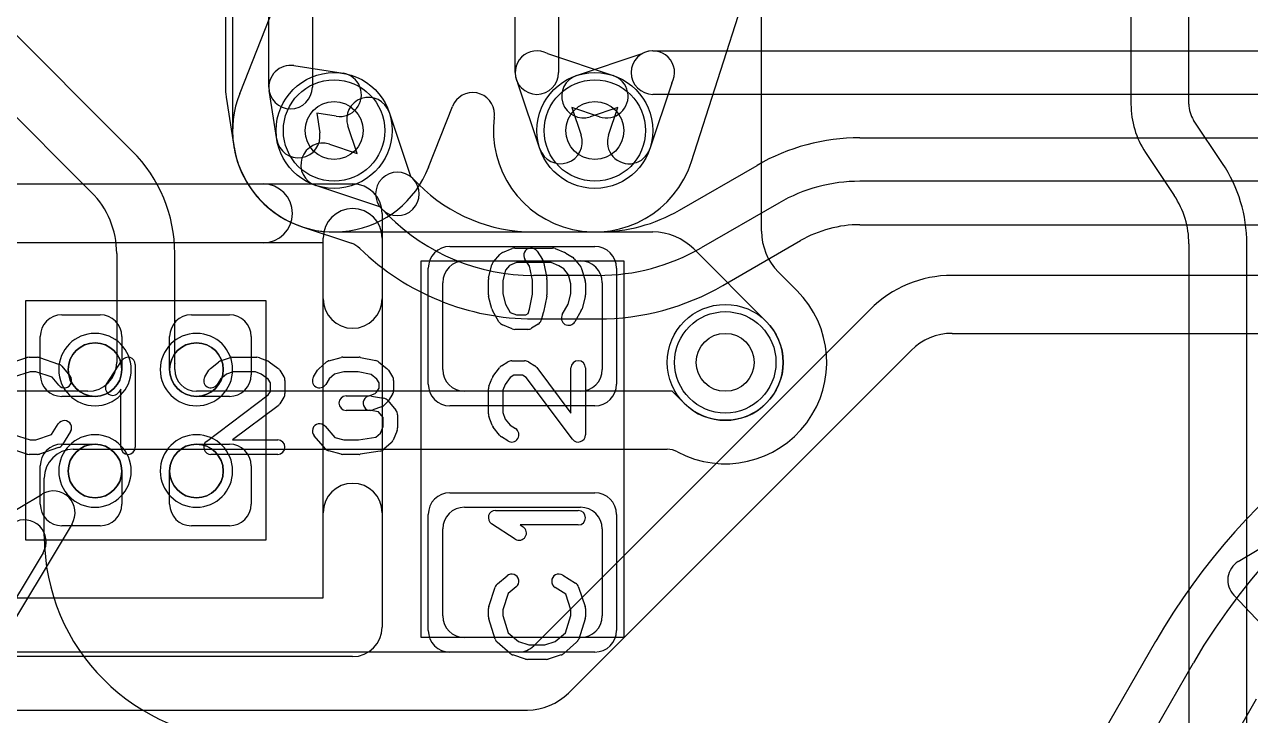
# Model space of a CAD drawing. Extents: x 0 to 20.5, y -0.9 to 20.
# Drawn here: x 2.882 to 7.113, y 8.081 to 10.466 of the extents above; entities that cross this region are included whole.
import ezdxf

# ---------------------------------------------------------------- set-up
doc = ezdxf.new("R2010")
doc.units = 0
for name, color, linetype in [('Hole', 1, 'CONTINUOUS'), ('L1', 3, 'CONTINUOUS'), ('L2', 3, 'CONTINUOUS'), ('L3', 3, 'CONTINUOUS'), ('L4', 3, 'CONTINUOUS'), ('MetalMask-A', 176, 'CONTINUOUS'), ('PartsArea-A', 111, 'CONTINUOUS'), ('PartsSilk-A', 221, 'CONTINUOUS'), ('Resist-A', 2, 'CONTINUOUS'), ('Resist-B', 2, 'CONTINUOUS'), ('Silk-A', 140, 'CONTINUOUS')]:
    doc.layers.add(name, color=color, linetype=linetype)

msp = doc.modelspace()

# ---------------------------------------------------------------- linework, layer by layer
at = {"layer": 'Hole'}
for centre in [(3.95, 10.1), (4.85, 10.1), (5.3, 9.3)]:
    msp.add_circle(centre, 0.1, dxfattribs=at)
at = {"layer": 'L1'}
for p, q in [((6.7, 12.1), (6.7, 10.19083)), ((6.89966, 10.19138), (6.89998, 12.09993)), ((3.725, 10.25), (3.725, 11.02114)), ((3.875, 11.02114), (3.875, 10.25)), ((3.57496, 10.89216), (3.57496, 10.25)), ((4.575, 10.3), (4.575, 10.86339)), ((4.725, 10.86339), (4.725, 10.3)), ((5.42504, 9.75284), (5.42504, 10.8)), ((3.25358, 10.02932), (2.73358, 10.54932)), ((2.48787, 10.51213), (3.11213, 9.88787)), ((4.68644, 10.36555), (4.91341, 10.28968)), ((3.8116, 10.3241), (3.98093, 10.2976)), ((4.66032, 10.03659), (4.58445, 10.26356)), ((3.57766, 10.2152), (3.60416, 10.04587)), ((3.7524, 10.06907), (3.7259, 10.2384)), ((3.95773, 10.1494), (3.89, 10.16)), ((3.89, 10.16), (3.9006, 10.09227)), ((4.86585, 10.14742), (4.77081, 10.17919)), ((4.77081, 10.17919), (4.80258, 10.08415)), ((7.01604, 9.98652), (6.91644, 10.13592)), ((6.75038, 10.02443), (6.84962, 9.87555)), ((3.95, 9.74996), (5.05004, 9.74996)), ((5.19146, 9.69138), (5.44142, 9.44142)), ((6.9, 9.70915), (6.9, 6.8)), ((7.10004, 5.525), (7.10003, 9.70915)), ((3.2, 9.67574), (3.2, 9.3)), ((3.40004, 9.3), (3.40004, 9.67574)), ((4.4, 9.65), (4.8, 9.65)), ((5.54752, 9.54752), (5.48362, 9.61142)), ((4.325, 9.275), (4.325, 9.575)), ((4.875, 9.575), (4.875, 9.275)), ((3.011, 9.464), (3.1425, 9.464)), ((3.4575, 9.464), (3.589, 9.464)), ((2.936, 9.2575), (2.936, 9.389)), ((3.2175, 9.389), (3.2175, 9.275)), ((3.3825, 9.275), (3.3825, 9.389)), ((3.664, 9.389), (3.664, 9.2575)), ((3.4, 9.27497), (3.4, 9.29453)), ((3.1, 9.2), (2.48886, 9.2)), ((3.125, 9.1825), (3.011, 9.1825)), ((5.11716, 9.2), (3.47497, 9.2)), ((3.589, 9.1825), (3.475, 9.1825)), ((4.8, 9.2), (4.4, 9.2)), ((5.15858, 9.15858), (5.11716, 9.2)), ((3.011, 9.0175), (3.125, 9.0175)), ((3.475, 9.0175), (3.589, 9.0175)), ((3.05, 9), (5.0999, 9)), ((2.936, 8.811), (2.936, 8.9425)), ((3.664, 8.9425), (3.664, 8.811)), ((2.95, 8.7), (2.95, 8.9)), ((3.2175, 8.925), (3.2175, 8.811)), ((3.3825, 8.811), (3.3825, 8.925)), ((4.4, 8.8), (4.8, 8.8)), ((3.1425, 8.736), (3.011, 8.736)), ((3.589, 8.736), (3.4575, 8.736)), ((4.325, 8.425), (4.325, 8.725)), ((4.875, 8.725), (4.875, 8.425)), ((4.8, 8.35), (4.4, 8.35))]:
    msp.add_line(p, q, dxfattribs=at)
for centre, radius in [((3.95, 10.1), 0.2), ((4.85, 10.1), 0.2), ((5.3, 9.3), 0.2), ((3.125, 9.275), 0.0925), ((3.475, 9.275), 0.0925), ((3.125, 8.925), 0.0925), ((3.475, 8.925), 0.0925)]:
    msp.add_circle(centre, radius, dxfattribs=at)
for centre, radius, start, end in [((8.2, 10.79999), 1.10004, 179.99948, -101.00706), ((4.65, 10.3), 0.075, 60.92981, -150.92981), ((3.8, 10.25), 0.075, 81.10283, -171.10283), ((3.96933, 10.2235), 0.075, -98.89717, 81.10541), ((4.65, 10.3), 0.075, 180, 0), ((4.88963, 10.21855), 0.075, -108.48568, 71.51587), ((3.8, 10.25), 0.22504, 180, -171.52928), ((3.8, 10.25), 0.075, 180, 0), ((3.50326, 10.20581), 0.07497, 8.32897, 8.46841), ((3.7259, 10.23839), 0.15004, -171.67656, -171.10897), ((7, 10.19083), 0.3, 180, -146.31205), ((6.99961, 10.19137), 0.09996, 179.99427, -146.31069), ((3.8265, 10.08067), 0.075, -171.10283, 8.89459), ((4.73145, 10.06037), 0.075, -161.51432, 18.48413), ((2.9, 9.67574), 0.50004, 0, 45), ((3.82651, 10.08065), 0.22505, -171.10983, -170.38993), ((3.5307, 10.03056), 0.07497, 9.40452, 9.61309), ((3.95, 10.1), 0.35004, -170.59688, -90), ((6.59999, 9.70915), 0.50004, 0.00013, 33.69038), ((2.9, 9.67574), 0.3, 0, 45), ((6.6, 9.70915), 0.3, 0, 33.68771), ((5.05004, 9.54996), 0.2, 45, 90), ((5.62504, 9.75284), 0.2, 180, -135), ((4.4, 9.575), 0.075, 90, 180), ((4.8, 9.575), 0.075, 0, 90), ((5.3, 9.3), 0.35005, -118.08558, 45), ((3.011, 9.389), 0.075, 90, 180), ((3.1425, 9.389), 0.075, 0, 90), ((3.4575, 9.389), 0.075, 90, 180), ((3.589, 9.389), 0.075, 0, 90), ((5.3, 9.3), 0.2, -135, 45), ((3.1, 9.3), 0.1, -90, 0), ((3.125, 9.275), 0.0925, -90, 0), ((3.475, 9.275), 0.0925, 180, -90), ((3.47497, 9.29453), 0.07497, 179.16692, 180), ((3.47497, 9.27497), 0.07497, 180, -90), ((3.1, 9.3), 0.30004, -0.83643, 0), ((4.4, 9.275), 0.075, 180, -90), ((4.8, 9.275), 0.075, -90, 0), ((3.011, 9.2575), 0.075, 180, -90), ((3.589, 9.2575), 0.075, -90, 0), ((3.011, 8.9425), 0.075, 90, 180), ((3.125, 8.925), 0.0925, 0, 90), ((3.475, 8.925), 0.0925, 90, 180), ((3.589, 8.9425), 0.075, 0, 90), ((3.05, 8.9), 0.1, 90, 180), ((5.0999, 8.92503), 0.07497, 61.91043, 90), ((3.011, 8.811), 0.075, 180, -90), ((3.1425, 8.811), 0.075, -90, 0), ((3.4575, 8.811), 0.075, 180, -90), ((3.589, 8.811), 0.075, -90, 0), ((4.4, 8.725), 0.075, 90, 180), ((4.8, 8.725), 0.075, 0, 90), ((3.65, 8.7), 0.7, 180, -90), ((4.4, 8.425), 0.075, 180, -90), ((4.8, 8.425), 0.075, -90, 0)]:
    msp.add_arc(centre, radius, start, end, dxfattribs=at)
at = {"layer": 'L2'}
for p, q in [((3.897, 10.92236), (3.62455, 10.22889)), ((5.18325, 9.99289), (5.40701, 10.68904)), ((4.27622, 9.97309), (4.35885, 10.18343))]:
    msp.add_line(p, q, dxfattribs=at)
msp.add_circle((5.3, 9.3), 0.2, dxfattribs=at)
for centre, radius, start, end in [((3.94999, 10.09999), 0.35005, 158.50558, -21.28864), ((3.55477, 10.2563), 0.07497, -21.97314, -21.4452), ((4.42866, 10.15601), 0.075, 0, 158.55607), ((4.42869, 10.15601), 0.07497, -7.57242, 0), ((4.85, 10.10002), 0.35005, 172.43056, -17.82106), ((4.346, 9.94568), 0.07497, 158.5548, 158.70953)]:
    msp.add_arc(centre, radius, start, end, dxfattribs=at)
at = {"layer": 'L3'}
for p, q in [((3.897, 10.92236), (3.62455, 10.22889)), ((5.18325, 9.99289), (5.4067, 10.68808)), ((4.27622, 9.97309), (4.35885, 10.18343)), ((9.81716, 9.60004), (6.08284, 9.60004)), ((5.79997, 9.48287), (4.63911, 8.32201)), ((6.08284, 9.4), (9.81716, 9.4)), ((4.75858, 8.15858), (5.94142, 9.34142)), ((4.58608, 8.30004), (1.8, 8.30004)), ((1.8, 8.1), (4.61716, 8.1))]:
    msp.add_line(p, q, dxfattribs=at)
msp.add_circle((5.3, 9.3), 0.2, dxfattribs=at)
for centre, radius, start, end in [((3.94999, 10.09999), 0.35005, 158.50558, -21.28864), ((3.55477, 10.2563), 0.07497, -21.97314, -21.4452), ((4.42866, 10.15601), 0.075, 0, 158.55607), ((4.42869, 10.15601), 0.07497, -7.57242, 0), ((4.85, 10.10002), 0.35005, 172.43056, -17.82106), ((4.346, 9.94568), 0.07497, 158.5548, 158.70953), ((6.08284, 9.2), 0.40004, 90, 135), ((6.08284, 9.2), 0.2, 90, 135), ((4.58608, 8.37504), 0.075, -90, -45), ((4.61716, 8.3), 0.2, -90, -45)]:
    msp.add_arc(centre, radius, start, end, dxfattribs=at)
at = {"layer": 'L4'}
for p, q in [((3.59996, 12.09996), (3.59996, 10.1)), ((4.78659, 10.28968), (5.01356, 10.36555)), ((5.05, 10.375), (8.83697, 10.375)), ((5.11555, 10.26356), (5.03968, 10.03659)), ((8.83697, 10.225), (5.05, 10.225)), ((4.13968, 10.16341), (4.21351, 9.94254)), ((4.92919, 10.17919), (4.83415, 10.14742)), ((4.89742, 10.08415), (4.92919, 10.17919)), ((4.02919, 10.02081), (3.99742, 10.11585)), ((5.76478, 10.075), (9.13802, 10.075)), ((3.93415, 10.05258), (4.02919, 10.02081)), ((4.21351, 9.94254), (4.22152, 9.93453)), ((5.14158, 9.82503), (5.40978, 9.97987)), ((4.10745, 9.83648), (3.88659, 9.91032)), ((4.22152, 9.93453), (4.24204, 9.91401)), ((9.13802, 9.925), (5.76478, 9.925)), ((4.11546, 9.82847), (4.10745, 9.83648)), ((4.13598, 9.80794), (4.11546, 9.82847)), ((5.48478, 9.84997), (5.21658, 9.69512)), ((5.76478, 9.77496), (9.13802, 9.77496)), ((3.84, 9.76769), (4.00976, 9.71094)), ((4.63802, 9.75), (4.86158, 9.75)), ((5.2916, 9.56519), (5.55981, 9.72004)), ((4.86158, 9.6), (4.63802, 9.6)), ((4.63803, 9.44996), (4.86158, 9.44996)), ((6.78523, 8.33696), (4.4184, 4.23747)), ((4.54836, 4.1625), (6.91549, 8.2625)), ((7.13199, 8.1375), (4.76486, 4.0375))]:
    msp.add_line(p, q, dxfattribs=at)
for centre in [(3.95, 10.1), (4.85, 10.1), (5.3, 9.3)]:
    msp.add_circle(centre, 0.2, dxfattribs=at)
for centre, radius, start, end in [((5.05, 10.3), 0.075, 90, -90), ((5.05, 10.3), 0.075, -29.07019, 119.07019), ((4.81037, 10.21855), 0.075, 108.48568, -71.51587), ((4.06855, 10.13963), 0.075, 18.48568, -161.5166), ((3.95, 10.1), 0.35004, 180, -108.34488), ((4.96855, 10.06037), 0.075, 161.51432, -18.48413), ((5.76479, 9.365), 0.71, 90.00081, 120.00106), ((3.91037, 9.98145), 0.075, 71.51432, -108.48629), ((4.16849, 9.8815), 0.075, 45, -135), ((4.16849, 9.8815), 0.075, -135, 44.99869), ((4.63801, 10.31), 0.56, -134.99872, -89.99898), ((5.76479, 9.365), 0.56, 90.00102, 120.0011), ((4.86158, 10.31), 0.56, -90, -59.99978), ((4.63801, 10.31), 0.71, -134.99829, -89.99919), ((5.76478, 9.365), 0.40996, 90, 119.99849), ((3.81623, 9.69659), 0.07497, 71.5143, 71.65205), ((3.98599, 9.63984), 0.07497, 45.34587, 71.5143), ((4.63801, 10.31001), 0.86005, -134.17513, -89.99867), ((4.86158, 10.31), 0.71, -90, -60.00008), ((4.86157, 10.31), 0.86004, -89.99933, -59.99921), ((8.75578, 7.19999), 2.27504, 103.25932, 149.97673), ((8.75579, 7.2), 2.125, 90, 149.99995), ((6.72061, 8.37499), 0.07498, -30.47755, -29.2899)]:
    msp.add_arc(centre, radius, start, end, dxfattribs=at)
at = {"layer": 'MetalMask-A'}
for p, q in [((4.4, 9.65), (4.8, 9.65)), ((4.325, 9.275), (4.325, 9.575)), ((4.875, 9.575), (4.875, 9.275)), ((4.8, 9.2), (4.4, 9.2)), ((4.4, 8.8), (4.8, 8.8)), ((4.325, 8.425), (4.325, 8.725)), ((4.875, 8.725), (4.875, 8.425)), ((4.8, 8.35), (4.4, 8.35))]:
    msp.add_line(p, q, dxfattribs=at)
for centre, radius, start, end in [((4.4, 9.575), 0.075, 90, 180), ((4.8, 9.575), 0.075, 0, 90), ((3.125, 9.275), 0.0925, 0, 180), ((3.475, 9.275), 0.0925, 0, 180), ((3.125, 9.275), 0.0925, 180, 0), ((3.475, 9.275), 0.0925, 180, 0), ((4.4, 9.275), 0.075, 180, -90), ((4.8, 9.275), 0.075, -90, 0), ((3.125, 8.925), 0.0925, 0, 180), ((3.475, 8.925), 0.0925, 0, 180), ((3.125, 8.925), 0.0925, 180, 0), ((3.475, 8.925), 0.0925, 180, 0), ((4.4, 8.725), 0.075, 90, 180), ((4.8, 8.725), 0.075, 0, 90), ((4.4, 8.425), 0.075, 180, -90), ((4.8, 8.425), 0.075, -90, 0)]:
    msp.add_arc(centre, radius, start, end, dxfattribs=at)
at = {"layer": 'PartsArea-A'}
for p, q in [((4.25, 8.35), (4.25, 9.65)), ((4.25, 9.65), (4.95, 9.65)), ((4.95, 9.65), (4.95, 8.35)), ((2.886, 8.686), (2.886, 9.514)), ((2.886, 9.514), (3.714, 9.514)), ((3.714, 9.514), (3.714, 8.686)), ((3.714, 8.686), (2.886, 8.686)), ((4.95, 8.35), (4.25, 8.35))]:
    msp.add_line(p, q, dxfattribs=at)
at = {"layer": 'PartsSilk-A'}
for p, q in [((2.586, 9.9156), (4.014, 9.9156)), ((4.1156, 9.814), (4.1156, 9.51919)), ((3.9124, 9.7124), (2.6876, 9.7124)), ((3.9124, 9.51919), (3.9124, 9.7124)), ((4.53113, 9.67864), (4.56446, 9.69252)), ((4.57407, 9.69444), (4.7037, 9.69444)), ((4.71331, 9.69252), (4.74665, 9.67864)), ((4.49983, 9.64717), (4.52205, 9.67217)), ((4.62461, 9.63192), (4.60883, 9.65557)), ((4.65043, 9.68331), (4.66895, 9.65554)), ((4.67266, 9.64657), (4.68377, 9.59101)), ((4.75029, 9.67676), (4.77251, 9.66287)), ((4.77878, 9.65729), (4.801, 9.62951)), ((4.48316, 9.59217), (4.49427, 9.63662)), ((4.54129, 9.61854), (4.53241, 9.58303)), ((4.55563, 9.63468), (4.54129, 9.61854)), ((4.57907, 9.64444), (4.55563, 9.63468)), ((4.6987, 9.64444), (4.57907, 9.64444)), ((4.63426, 9.58363), (4.62461, 9.63192)), ((4.72553, 9.63327), (4.6987, 9.64444)), ((4.7424, 9.62273), (4.72553, 9.63327)), ((4.75882, 9.6022), (4.7424, 9.62273)), ((4.80552, 9.62076), (4.81663, 9.58187)), ((4.48241, 9.53333), (4.48241, 9.58611)), ((4.53241, 9.58303), (4.53241, 9.53661)), ((4.63426, 9.53581), (4.63426, 9.58363)), ((4.68426, 9.58611), (4.68426, 9.53333)), ((4.76759, 9.5715), (4.75882, 9.6022)), ((4.76759, 9.53661), (4.76759, 9.5715)), ((4.81759, 9.575), (4.81759, 9.53333)), ((4.49436, 9.48523), (4.48325, 9.52689)), ((4.53241, 9.53661), (4.54184, 9.50125)), ((4.62386, 9.4838), (4.63426, 9.53581)), ((4.68377, 9.52843), (4.67266, 9.47288)), ((4.75816, 9.50125), (4.76759, 9.53661)), ((4.81675, 9.52689), (4.80564, 9.48523)), ((4.51903, 9.44038), (4.49681, 9.47927)), ((4.54184, 9.50125), (4.55822, 9.47258)), ((4.61946, 9.46896), (4.62386, 9.4838)), ((4.73755, 9.46518), (4.75816, 9.50125)), ((4.80319, 9.47927), (4.78097, 9.44038)), ((4.55822, 9.47258), (4.57907, 9.46389)), ((4.57907, 9.46389), (4.61135, 9.46389)), ((4.61135, 9.46389), (4.61946, 9.46896)), ((4.67212, 9.47068), (4.66471, 9.44568)), ((4.56445, 9.41581), (4.53112, 9.4297)), ((4.61852, 9.41389), (4.57407, 9.41389)), ((4.65399, 9.43158), (4.63177, 9.41769)), ((2.82016, 9.29418), (2.8896, 9.3164)), ((2.89722, 9.31759), (2.925, 9.31759)), ((2.9329, 9.31631), (2.99957, 9.29409)), ((3.55813, 9.30497), (3.58868, 9.31608)), ((3.59722, 9.31759), (3.68333, 9.31759)), ((3.69261, 9.3158), (3.72039, 9.30469)), ((3.93245, 9.30564), (3.97412, 9.31675)), ((3.98056, 9.31759), (4.03611, 9.31759)), ((4.04126, 9.31705), (4.09404, 9.30594)), ((2.90112, 9.26759), (2.84202, 9.24868)), ((2.92094, 9.26759), (2.90112, 9.26759)), ((2.97702, 9.2489), (2.92094, 9.26759)), ((3.01088, 9.28637), (3.03865, 9.25304)), ((3.16513, 9.2247), (3.21791, 9.30618)), ((3.26389, 9.29259), (3.26389, 9.00741)), ((3.5038, 9.25029), (3.51769, 9.27251)), ((3.52327, 9.27878), (3.55105, 9.301)), ((3.60162, 9.26759), (3.57908, 9.25939)), ((3.67852, 9.26759), (3.60162, 9.26759)), ((3.69893, 9.25943), (3.67852, 9.26759)), ((3.72581, 9.3017), (3.75637, 9.27948)), ((3.76287, 9.27251), (3.77676, 9.25029)), ((3.8788, 9.25029), (3.89269, 9.27251)), ((3.89728, 9.27795), (3.92228, 9.30017)), ((3.98384, 9.26759), (3.95106, 9.25885)), ((4.03351, 9.26759), (3.98384, 9.26759)), ((4.07792, 9.25824), (4.03351, 9.26759)), ((4.10451, 9.301), (4.13229, 9.27878)), ((4.13787, 9.27251), (4.15176, 9.25029)), ((4.4983, 9.25081), (4.52052, 9.28137)), ((4.52749, 9.28787), (4.54971, 9.30176)), ((4.56296, 9.30556), (4.60741, 9.30556)), ((4.62066, 9.30176), (4.64288, 9.28787)), ((4.64961, 9.2817), (4.76759, 9.12483)), ((4.76759, 9.12483), (4.76759, 9.28056)), ((4.81759, 9.28056), (4.81759, 9.05)), ((3.00023, 9.22104), (2.97702, 9.2489)), ((3.55783, 9.2424), (3.5462, 9.22379)), ((3.57908, 9.25939), (3.55783, 9.2424)), ((3.72304, 9.24189), (3.69893, 9.25943)), ((3.73056, 9.22987), (3.72304, 9.24189)), ((3.73056, 9.19976), (3.73056, 9.22987)), ((3.78056, 9.23704), (3.78056, 9.19259)), ((3.93318, 9.24296), (3.9212, 9.22379)), ((3.95106, 9.25885), (3.93318, 9.24296)), ((4.09773, 9.2424), (4.07792, 9.25824)), ((4.10556, 9.22987), (4.09773, 9.2424)), ((4.10556, 9.21087), (4.10556, 9.22987)), ((4.15556, 9.23704), (4.15556, 9.2037)), ((4.4842, 9.21761), (4.49531, 9.24539)), ((4.54057, 9.22393), (4.53241, 9.20352)), ((4.55811, 9.24804), (4.54057, 9.22393)), ((4.57013, 9.25556), (4.55811, 9.24804)), ((4.60024, 9.25556), (4.57013, 9.25556)), ((4.61244, 9.24793), (4.60024, 9.25556)), ((4.77261, 9.03497), (4.61244, 9.24793)), ((3.21389, 9.20801), (3.20709, 9.19752)), ((3.21389, 9.00741), (3.21389, 9.20801)), ((3.50997, 9.02739), (3.72293, 9.18756)), ((3.72293, 9.18756), (3.73056, 9.19976)), ((3.99167, 9.18426), (4.0706, 9.18426)), ((4.0706, 9.18426), (4.0918, 9.19197)), ((4.07938, 9.18387), (4.12105, 9.17646)), ((4.0918, 9.19197), (4.09698, 9.19715)), ((4.09698, 9.19715), (4.10556, 9.21087)), ((4.15176, 9.19045), (4.13787, 9.16823)), ((4.48241, 9.12222), (4.48241, 9.20833)), ((4.53241, 9.20352), (4.53241, 9.12662)), ((3.7567, 9.15039), (3.59983, 9.03241)), ((3.77676, 9.17934), (3.76287, 9.15712)), ((4.1141, 9.14687), (4.08354, 9.13576)), ((4.13435, 9.1638), (4.12324, 9.15269)), ((4.13588, 9.16785), (4.16365, 9.13452)), ((4.075, 9.13426), (3.99167, 9.13426)), ((4.10331, 9.12883), (4.07062, 9.13465)), ((4.11944, 9.10947), (4.10331, 9.12883)), ((4.11944, 9.07907), (4.11944, 9.10947)), ((4.16944, 9.11852), (4.16944, 9.07407)), ((4.49503, 9.08313), (4.48392, 9.11368)), ((4.53241, 9.12662), (4.54061, 9.10408)), ((4.54061, 9.10408), (4.5576, 9.08283)), ((2.97523, 9.0505), (2.99824, 9.08732)), ((3.04064, 9.06082), (3.01287, 9.01638)), ((3.91881, 9.07942), (3.95269, 9.04071)), ((4.09441, 9.04205), (4.10968, 9.05563)), ((4.10968, 9.05563), (4.11944, 9.07907)), ((4.16752, 9.06446), (4.15364, 9.03113)), ((4.52122, 9.04827), (4.499, 9.07605)), ((4.5576, 9.08283), (4.57621, 9.0712)), ((2.84202, 9.05132), (2.90112, 9.03241)), ((2.90112, 9.03241), (2.92094, 9.03241)), ((2.92094, 9.03241), (2.97523, 9.0505)), ((3.59983, 9.03241), (3.75556, 9.03241)), ((3.92008, 9.00206), (3.88119, 9.0465)), ((3.95269, 9.04071), (3.98384, 9.03241)), ((3.98384, 9.03241), (4.03412, 9.03241)), ((4.03412, 9.03241), (4.09441, 9.04205)), ((4.14717, 9.02205), (4.12217, 8.99983)), ((4.54971, 9.0288), (4.52749, 9.04269)), ((2.8896, 8.9836), (2.82016, 9.00582)), ((2.925, 8.98241), (2.89722, 8.98241)), ((2.99957, 9.00591), (2.9329, 8.98369)), ((3.75556, 8.98241), (3.525, 8.98241)), ((3.97412, 8.98325), (3.93245, 8.99436)), ((4.03611, 8.98241), (3.98056, 8.98241)), ((4.10951, 8.99383), (4.04006, 8.98272)), ((7.07059, 8.61235), (7.66775, 8.97065)), ((2.34559, 8.48735), (2.94275, 8.84565)), ((3.9124, 8.4876), (3.9124, 8.78081)), ((4.1156, 8.78081), (4.1156, 8.386)), ((4.50741, 8.78889), (4.79259, 8.78889)), ((3.04565, 8.74275), (2.6822, 8.137)), ((4.5753, 8.69013), (4.49382, 8.74291)), ((4.79259, 8.73889), (4.59199, 8.73889)), ((4.59199, 8.73889), (4.60248, 8.73209)), ((4.51363, 8.53588), (4.54696, 8.56365)), ((4.73918, 8.56564), (4.78362, 8.53787)), ((4.48369, 8.4579), (4.50591, 8.52457)), ((4.57896, 8.52523), (4.5511, 8.50202)), ((4.7495, 8.50023), (4.71268, 8.52324)), ((4.79409, 8.52457), (4.81631, 8.4579)), ((2.586, 8.4876), (3.9124, 8.4876)), ((4.5511, 8.50202), (4.53241, 8.44594)), ((4.76759, 8.44594), (4.7495, 8.50023)), ((7.28837, 8.24909), (7.05465, 8.49654)), ((4.48241, 8.42222), (4.48241, 8.45)), ((4.53241, 8.44594), (4.53241, 8.42612)), ((4.53241, 8.42612), (4.55132, 8.36702)), ((4.74868, 8.36702), (4.76759, 8.42612)), ((4.76759, 8.42612), (4.76759, 8.44594)), ((4.81759, 8.45), (4.81759, 8.42222)), ((4.50582, 8.34516), (4.4836, 8.4146)), ((4.8164, 8.4146), (4.79418, 8.34516)), ((4.55132, 8.36702), (4.58656, 8.33618)), ((4.58656, 8.33618), (4.62234, 8.325)), ((4.67766, 8.325), (4.71344, 8.33618)), ((4.71344, 8.33618), (4.74868, 8.36702)), ((4.55761, 8.29508), (4.51317, 8.33397)), ((4.62234, 8.325), (4.67766, 8.325)), ((4.78683, 8.33397), (4.74239, 8.29508)), ((4.014, 8.2844), (2.586, 8.2844)), ((4.61106, 8.27614), (4.56661, 8.29003)), ((4.68148, 8.275), (4.61852, 8.275)), ((4.73339, 8.29003), (4.68894, 8.27614))]:
    msp.add_line(p, q, dxfattribs=at)
for centre, radius, start, end in [((4.014, 9.814), 0.1016, 0, 90), ((4.57407, 9.66944), 0.025, 90, 112.60888), ((4.62963, 9.66944), 0.025, 33.69642, -146.30041), ((4.7037, 9.66944), 0.025, 67.39424, 90), ((4.51852, 9.63056), 0.025, 138.37217, 165.96679), ((4.54074, 9.65556), 0.025, 112.60576, 138.36931), ((4.64815, 9.64167), 0.025, 11.30544, 33.69959), ((4.73704, 9.65556), 0.025, 57.99462, 67.39722), ((4.75926, 9.64167), 0.025, 38.66697, 57.98998), ((4.78148, 9.61389), 0.025, 15.94854, 38.65478), ((4.50741, 9.58611), 0.025, 165.96932, 180), ((4.65926, 9.58611), 0.025, 0, 11.30795), ((4.79259, 9.575), 0.025, 0, 15.94345), ((4.50741, 9.53333), 0.025, 180, -165.06773), ((4.65926, 9.53333), 0.025, -11.30544, 0), ((4.79259, 9.53333), 0.025, -14.92551, 0), ((4.014, 9.51919), 0.1016, 180, 0), ((4.51852, 9.49167), 0.025, -165.07449, -150.25829), ((4.78148, 9.49167), 0.025, -29.73351, -14.93227), ((4.54074, 9.45278), 0.025, -150.26649, -112.62353), ((4.64074, 9.45278), 0.025, -57.99462, -16.50982), ((4.64815, 9.47778), 0.025, -16.49948, -11.30993), ((4.75926, 9.45278), 0.025, 150.26649, -29.74171), ((4.57407, 9.43889), 0.025, -112.62691, -90), ((4.61852, 9.43889), 0.025, -90, -57.98998), ((2.89722, 9.29259), 0.025, 90, 107.74642), ((2.925, 9.29259), 0.025, 71.57954, 90), ((3.23889, 9.29259), 0.025, 0, 147.06619), ((3.59722, 9.29259), 0.025, 90, 109.98461), ((3.68333, 9.29259), 0.025, 68.2071, 90), ((3.98056, 9.29259), 0.025, 90, 104.92885), ((4.03611, 9.29259), 0.025, 78.11016, 90), ((2.99167, 9.27037), 0.025, 39.7909, 71.57954), ((3.53889, 9.25926), 0.025, 128.66697, 147.98998), ((3.56667, 9.28148), 0.025, 109.97919, 128.65478), ((3.71111, 9.28148), 0.025, 53.98274, 68.20215), ((3.74167, 9.25926), 0.025, 32.00538, 53.97932), ((3.91389, 9.25926), 0.025, 131.62783, 147.98998), ((3.93889, 9.28148), 0.025, 104.92551, 131.63069), ((4.08889, 9.28148), 0.025, 51.33303, 78.11298), ((4.11667, 9.25926), 0.025, 32.00538, 51.34522), ((4.54074, 9.26667), 0.025, 122.00538, 143.97932), ((4.56296, 9.28056), 0.025, 90, 122.01002), ((4.60741, 9.28056), 0.025, 57.99462, 90), ((4.62963, 9.26667), 0.025, 36.9524, 57.98998), ((4.79259, 9.28056), 0.025, 0, 180), ((3.01944, 9.23704), 0.025, -140.2091, 39.8005), ((3.18611, 9.21111), 0.025, 147.06646, -32.93381), ((3.525, 9.23704), 0.025, 147.99462, -32.01002), ((3.75556, 9.23704), 0.025, 0, 32.01002), ((3.9, 9.23704), 0.025, 147.99462, -32.01002), ((4.13056, 9.23704), 0.025, 0, 32.01002), ((4.51852, 9.23611), 0.025, 143.98274, 158.20215), ((3.75556, 9.19259), 0.025, -32.00538, 0), ((3.99167, 9.15926), 0.025, 90, -90), ((4.075, 9.15926), 0.025, 79.90837, -100.08326), ((4.13056, 9.2037), 0.025, -32.00538, 0), ((4.50741, 9.20833), 0.025, 158.2071, 180), ((3.74167, 9.17037), 0.025, -53.0476, -32.01002), ((4.10556, 9.17037), 0.025, -70.02864, -45), ((4.11667, 9.15185), 0.025, 39.7909, 79.91674), ((4.11667, 9.18148), 0.025, -45, -32.01002), ((3.01944, 9.07407), 0.025, -32.00538, 147.99925), ((4.075, 9.15926), 0.025, -90, -70.02141), ((4.14444, 9.11852), 0.025, 0, 39.8005), ((4.50741, 9.12222), 0.025, 180, -160.01539), ((3.9, 9.06296), 0.025, 41.18808, -138.81042), ((4.14444, 9.07407), 0.025, -22.60576, 0), ((4.51852, 9.09167), 0.025, -160.02081, -141.34522), ((4.56296, 9.05), 0.025, -122.00538, 57.98998), ((2.99167, 9.02963), 0.025, -71.57954, -32.00538), ((3.525, 9.00741), 0.025, 126.9524, -90), ((3.75556, 9.00741), 0.025, -90, 90), ((4.13056, 9.04074), 0.025, -48.37217, -22.60888), ((4.54074, 9.06389), 0.025, -141.33303, -122.01002), ((4.79259, 9.05), 0.025, -143.0476, 0), ((2.89722, 9.00741), 0.025, -107.74642, -90), ((2.925, 9.00741), 0.025, -90, -71.57954), ((3.23889, 9.00741), 0.025, 180, 0), ((3.93889, 9.01852), 0.025, -138.81192, -104.92885), ((3.98056, 9.00741), 0.025, -104.92551, -90), ((4.03611, 9.00741), 0.025, -90, -80.91133), ((4.10556, 9.01852), 0.025, -80.91063, -48.36931), ((2.98134, 8.78134), 0.075, -30.96638, 120.96395), ((4.014, 8.78081), 0.1016, 0, 180), ((4.50741, 8.76389), 0.025, 90, -122.93381), ((4.79259, 8.76389), 0.025, -90, 90), ((4.58889, 8.71111), 0.025, -122.93354, 57.06619), ((7.10917, 8.54804), 0.075, 120.95983, -136.63514), ((4.56296, 8.54444), 0.025, -50.2091, 129.8005), ((4.72593, 8.54444), 0.025, 57.99462, -122.00075), ((4.52963, 8.51667), 0.025, 129.7909, 161.57954), ((4.77037, 8.51667), 0.025, 18.42046, 57.99462), ((4.50741, 8.45), 0.025, 161.57954, 180), ((4.50741, 8.42222), 0.025, 180, -162.25358), ((4.79259, 8.45), 0.025, 0, 18.42046), ((4.79259, 8.42222), 0.025, -17.74642, 0), ((4.014, 8.386), 0.1016, -90, 0), ((4.52963, 8.35278), 0.025, -162.25358, -131.18808), ((4.77037, 8.35278), 0.025, -48.81192, -17.74642), ((4.57407, 8.31389), 0.025, -131.18808, -107.36223), ((4.72593, 8.31389), 0.025, -72.63777, -48.81192), ((4.61852, 8.3), 0.025, -107.36223, -90), ((4.68148, 8.3), 0.025, -90, -72.63777)]:
    msp.add_arc(centre, radius, start, end, dxfattribs=at)
at = {"layer": 'Resist-A'}
for p, q in [((4.35, 9.7), (4.85, 9.7)), ((4.275, 9.225), (4.275, 9.625)), ((4.925, 9.625), (4.925, 9.225)), ((4.85, 9.15), (4.35, 9.15)), ((4.35, 8.85), (4.85, 8.85)), ((4.275, 8.375), (4.275, 8.775)), ((4.925, 8.775), (4.925, 8.375)), ((4.85, 8.3), (4.35, 8.3))]:
    msp.add_line(p, q, dxfattribs=at)
for centre in [(3.95, 10.1), (4.85, 10.1), (5.3, 9.3)]:
    msp.add_circle(centre, 0.175, dxfattribs=at)
for centre, radius, start, end in [((4.35, 9.625), 0.075, 90, 180), ((4.85, 9.625), 0.075, 0, 90), ((3.125, 9.275), 0.125, 0, 180), ((3.475, 9.275), 0.125, 0, 180), ((3.125, 9.275), 0.125, 180, 0), ((3.475, 9.275), 0.125, 180, 0), ((4.35, 9.225), 0.075, 180, -90), ((4.85, 9.225), 0.075, -90, 0), ((3.125, 8.925), 0.125, 0, 180), ((3.475, 8.925), 0.125, 0, 180), ((3.125, 8.925), 0.125, 180, 0), ((3.475, 8.925), 0.125, 180, 0), ((4.35, 8.775), 0.075, 90, 180), ((4.85, 8.775), 0.075, 0, 90), ((4.35, 8.375), 0.075, 180, -90), ((4.85, 8.375), 0.075, -90, 0)]:
    msp.add_arc(centre, radius, start, end, dxfattribs=at)
at = {"layer": 'Resist-B'}
for centre in [(3.95, 10.1), (4.85, 10.1), (5.3, 9.3)]:
    msp.add_circle(centre, 0.175, dxfattribs=at)
at = {"layer": 'Silk-A'}
for p, q in [((2.586, 9.9156), (3.70499, 9.9156)), ((3.70499, 9.7124), (2.6876, 9.7124)), ((3.9124, 8.4876), (3.9124, 9.72888)), ((4.1156, 9.72888), (4.1156, 8.386)), ((2.94565, 8.64275), (2.73185, 8.28641)), ((2.586, 8.4876), (3.9124, 8.4876)), ((4.014, 8.2844), (2.586, 8.2844))]:
    msp.add_line(p, q, dxfattribs=at)
for centre, radius, start, end in [((3.70499, 9.814), 0.1016, -90, 90), ((4.014, 9.72888), 0.1016, 0, 180), ((2.88134, 8.68134), 0.075, -30.96638, 120.96638), ((4.014, 8.386), 0.1016, -90, 0)]:
    msp.add_arc(centre, radius, start, end, dxfattribs=at)

doc.saveas('drawing.dxf')
